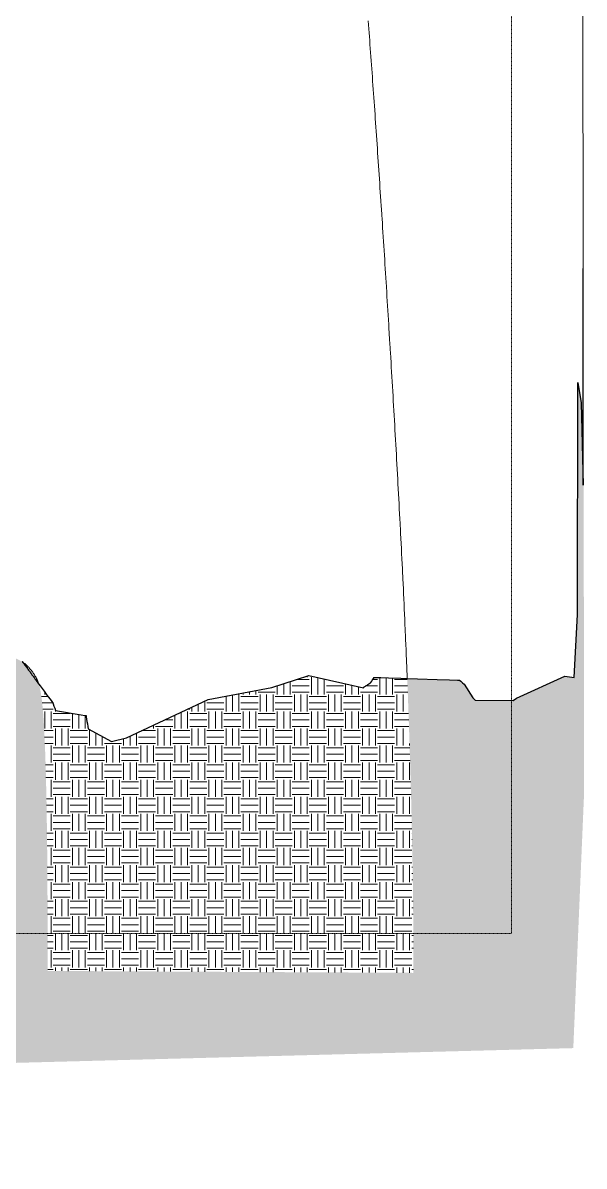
# Model space of a CAD drawing. Header units: inches. Extents: x -10205 to 13964, y -460 to 30702.
# Drawn here: x 2939 to 4517, y 7931 to 11147 of the extents above; entities that cross this region are included whole.
import ezdxf

# ---------------------------------------------------------------- set-up
doc = ezdxf.new("R2010")
doc.units = ezdxf.units.IN
doc.header["$MEASUREMENT"] = 0
doc.linetypes.add('Aligning Line 1_8_', pattern=[0.25, 0.125, -0.125])
for name, color, linetype, lineweight in [('0-1', 7, 'Continuous', 5), ('C-TOPO', 7, 'Continuous', 9), ('C-TOPO-2', 130, 'Continuous', 25), ('G-ANNO-SYMB', 111, 'Aligning Line 1_8_', 9)]:
    doc.layers.add(name, color=color, linetype=linetype, lineweight=lineweight)
pattern_1 = [(0, (0, 0), (48, 48), [48, -48]), (0, (0, 18), (48, 48), [48, -48]), (0, (0, 36), (48, 48), [48, -48]), (90, (6, 42), (-48, 48), [48, -48]), (90, (24, 42), (-48, 48), [48, -48]), (90, (42, 42), (-48, 48), [48, -48])]

# ---------------------------------------------------------------- blocks, each defined once
blk = doc.blocks.new('1750 Ox - Topography_rvt-1-SITE PLAN - CAD FILE')
at = {"layer": 'C-TOPO'}
h = blk.add_hatch(dxfattribs=at)
h.set_pattern_fill('FP_19', color=256, style=0, pattern_type=2)
h.set_pattern_definition(pattern_1)
h.paths.add_polyline_path([(1203.9, 9769.2), (1748.4, 9769.2), (1747.1, 9770.5), (1743.4, 9770.3), (1728.8, 9775.5), (1617.9, 9778.3), (1509.9, 9797.8), (1501.2, 9792.9), (1488.3, 9802.6), (1316.1, 9813.5), (1277, 9814.6), (1199.6, 9805.2)], flags=0)
h.paths.add_polyline_path([(-8082.9, 7930.9), (4486.5, 8262.9), (4517, 8983.4), (4514.7, 10456.4), (4514.7, 9846.9), (4509, 10078.3), (4499.6, 10135.1), (4498.6, 9482.7), (4489.2, 9305.6), (4462.4, 9308.9), (4326.9, 9247.4), (4317.4, 9240.9), (4210.2, 9242), (4204.1, 9247.9), (4179.4, 9286.7), (4166.8, 9298), (4019.5, 9302.8), (4021.9, 9240.1), (4024.4, 9168.1), (4026.8, 9095.6), (4028.9, 9023.7), (4030.6, 8961.7), (4031.9, 8908), (4033.1, 8850.1), (4034.2, 8792.3), (4035.2, 8734.4), (4035.9, 8676.6), (4036.5, 8618.8), (4036.9, 8560), (4037.1, 8503.5), (4037.1, 8474.7), (3008.4, 8480.1), (3008.2, 8609.1), (3007.9, 8693.9), (3007.6, 8742.7), (3007.4, 8775.3), (3006.9, 8827.8), (3006.4, 8869.3), (3005.5, 8933.7), (3005, 8961.7), (3004.4, 8987.6), (3003.7, 9021.3), (3002.8, 9052.5), (3001.4, 9095.6), (3000.4, 9122.1), (3000, 9131.4), (2998.9, 9153.2), (2997.8, 9172.9), (2996.7, 9190.8), (2995.5, 9206.8), (2993.8, 9225.4), (2993, 9233.9), (2991.7, 9245.1), (2990.3, 9255.1), (2989, 9263.7), (2987.4, 9272.1), (2986.2, 9277.8), (2984.7, 9283.5), (2983.6, 9287.1), (2938.7, 9348.1), (2934.2, 9351.1), (2928.9, 9354.1), (2923.3, 9357), (2917.4, 9359.7), (2911.1, 9362.3), (2904.5, 9364.7), (2897.5, 9367), (2890.2, 9369.1), (2882.5, 9371.1), (2874.3, 9373), (2865.8, 9374.8), (2856.9, 9376.4), (2847.6, 9377.9), (2837.9, 9379.4), (2827.7, 9380.7), (2813.9, 9382.2), (2806.1, 9383), (2794.7, 9384), (2780.3, 9385.1), (2764, 9386.2), (2744.2, 9387.3), (2723.3, 9388.2), (2701.3, 9389), (2678.2, 9389.7), (2645.5, 9390.4), (2606.2, 9391), (2564.1, 9391.5), (2502.4, 9392), (2236.7, 9394), (2021.7, 9395.9), (1801.5, 9398), (1596, 9400.1), (1400.9, 9402.3), (1208, 9404.7), (1036.6, 9406.9), (888, 9409.1), (735, 9411.5), (359.7, 9417.5), (283.6, 9418.5), (223.4, 9419.1), (176.6, 9419.4), (141.2, 9419.5), (109, 9419.4), (80.1, 9419.1), (59.4, 9418.8), (41, 9418.3), (24.8, 9417.7), (14.2, 9417.1), (4.7, 9416.4), (-1, 9415.9), (-6.2, 9415.3), (-11.1, 9414.5), (-15.5, 9413.7), (-19.6, 9412.8), (-23.3, 9411.7), (-26.8, 9410.5), (-29.9, 9409.1), (-32.8, 9407.6), (-34.2, 9406.8), (-36.8, 9405), (-39.2, 9403), (-41.5, 9400.8), (-43.7, 9398.4), (-44.7, 9397), (-45.7, 9395.4), (-46.7, 9393.4), (-47.7, 9390.9), (-48.6, 9387.8), (-49.5, 9384.1), (-50.4, 9379.5), (-51.3, 9374), (-52.1, 9367.5), (-52.9, 9359.8), (-53.7, 9350.9), (-54.4, 9340.7), (-55.1, 9328.9), (-55.8, 9315.6), (-56.6, 9296.6), (-57.3, 9276), (-57.7, 9265.2), (-58.6, 9229.5), (-59.3, 9196.6), (-60.2, 9139.3), (-61, 9071.8), (-61.7, 8989.1), (-62.2, 8902.5), (-62.6, 8799), (-62.9, 8681.6), (-63, 8549.6), (-63.1, 8477.9), (-405.4, 8477.9), (-443.2, 9769.2), (1203.9, 9769.2), (1199.6, 9805.2), (1178.7, 9802.6), (1082.2, 9803.7), (1047.7, 9803.8), (932.7, 9807.3), (881.5, 9807.3), (862.3, 9810.9), (807, 9832.3), (806.9, 9832.1), (779.4, 9833), (777, 9838.1), (662.8, 9854.1), (638.8, 9850.5), (626.5, 9850), (496.6, 9872.4), (420.6, 9863.4), (402.3, 9854.9), (400.9, 9854.9), (399, 9854.1), (329.6, 9819.9), (283.3, 9803.4), (265.5, 9802.9), (233.1, 9815.4), (149.7, 9818.5), (80, 9816), (53.7, 9806.5), (47.5, 9806.7), (47.2, 9806.6), (20.9, 9806.7), (20.6, 9807.7), (-70.6, 9820.1), (-71.6, 9819.9), (-132.8, 9817), (-188.4, 9814.1), (-221.5, 9818.4), (-225.3, 9818.4), (-235.1, 9816.4), (-240.8, 9815.7), (-244.1, 9815.4), (-343.6, 9802.8), (-389.2, 9799.1), (-412, 9797.9), (-419.9, 9797.3), (-515.8, 9788.1), (-539.9, 9786), (-633.2, 9724.5), (-647, 9712.5), (-772.8, 9639.9), (-796.3, 9619.9), (-866.8, 9557.7), (-882.5, 9549.5), (-890.7, 9544.7), (-983.3, 9505.3), (-999.1, 9499.6), (-1097.9, 9495.8), (-1125.6, 9493.6), (-1175.3, 9481.9), (-1269.9, 9470.6), (-1332.9, 9475.6), (-1358.8, 9474.5), (-1374, 9474.8), (-1480.8, 9462.7), (-1526.7, 9465.8), (-1559.9, 9463.4), (-1664.3, 9463.4), (-1766.5, 9466.2), (-1777.7, 9467.6), (-1794.9, 9468.6), (-1808.8, 9470.5), (-1904.9, 9467.7), (-1929.8, 9459.8), (-2072.8, 9435.2), (-2105.9, 9427.5), (-2209.3, 9404.7), (-2217.7, 9402.1), (-2294.1, 9369), (-2312.4, 9362), (-2361.4, 9351.6), (-2365.1, 9350.4), (-2383.2, 9351.6), (-2399.7, 9352.4), (-2541.5, 9356.8), (-2558.3, 9356.9), (-2579, 9357.4), (-2684, 9367.1), (-2729.7, 9357.4), (-2746.8, 9354.6), (-2757.3, 9358.3), (-2885, 9365.9), (-2947.3, 9366.1), (-3002.5, 9367.2), (-3034.8, 9368.1), (-3162, 9387.4), (-3217.3, 9365.3), (-3228.1, 9362.7), (-3247.1, 9362.3), (-3359.8, 9360.9), (-3366.5, 9361.3), (-3382.5, 9363.9), (-3452.7, 9373.6), (-3521.2, 9382.6), (-3527.3, 9382.6), (-3543.2, 9382), (-3652.8, 9374.7), (-3700.1, 9378.9), (-3709.6, 9376.6), (-3767.6, 9358.7), (-3808.4, 9351.8), (-3820.5, 9345), (-3906.4, 9307), (-3913.8, 9303.2), (-3964.2, 9296.3), (-3976.4, 9283.6), (-3979.8, 9285.7), (-3968.7, 8277.4), (-4064.2, 8277.4), (-4064.2, 9302), (-4070.2, 9302.2), (-4070.2, 8277.4), (-4430.2, 8277.4), (-4430.2, 9384.2), (-4509.1, 9380.2), (-4659.7, 9387.1), (-4673.3, 9385.6), (-4686.3, 9386.9), (-4848, 9391.7), (-4874.5, 9381.6), (-5035.5, 9347.8), (-5127.5, 9286.2), (-5180.2, 9269), (-5330.9, 9244.1), (-5351.4, 9241.7), (-5364.9, 9232.1), (-5377.9, 9230.5), (-5603.2, 9178.7), (-5616.1, 9170), (-5633.9, 9170), (-5761, 9104.4), (-5782.5, 9098), (-5874.9, 9051.3), (-5992.6, 8972.9), (-6017, 8973.3), (-6035.3, 8946.1), (-6148.6, 8908.1), (-6175, 8908.8), (-6196.8, 8904.9), (-6395.2, 8924.9), (-6417.6, 8922.6), (-6444.2, 8930.2), (-6555.5, 8990.3), (-6567.9, 8986.9), (-6673.7, 9075.3), (-6812.6, 9069.1), (-6861.7, 9065), (-7131.2, 8860.4), (-7145.8, 8864.8), (-7152.8, 8788.8), (-7161.5, 8784.5), (-7171.8, 8774.4), (-7290, 8714.3), (-7307.8, 8717.9), (-7319.7, 8717.6), (-7346, 8761.2), (-7380.5, 8791.6), (-7398.1, 8782), (-7775.4, 8948.6), (-7834.7, 8938.4), (-7937, 8879.6), (-7976.8, 8916), (-8136.4, 8900.8), (-8327.2, 8864.1), (-8361.6, 8829), (-8415.5, 8750.2), (-8451.2, 8742.7), (-8471.9, 8744.6), (-8464.9, 8454), (-8895.6, 8454), (-8895.7, 8617.6), (-8895.9, 8653), (-9016.4, 8596), (-9040.5, 8557.2), (-9057.5, 8558), (-9115.5, 8464.7), (-9177.1, 8440.8), (-9087.5, 8300.3), (-9586.4, 8277.3), (-8090.7, 7932.8)], flags=0)
h = blk.add_hatch(dxfattribs=at)
h.set_pattern_fill('FP_19', color=256, style=0, pattern_type=2)
h.set_pattern_definition(pattern_1)
h.paths.add_polyline_path([(4037.1, 8474.7), (4037, 8532.3), (4036.7, 8590), (4036.2, 8647.7), (4035.6, 8705.5), (4034.7, 8763.3), (4033.6, 8827.8), (4032.5, 8879.1), (4031.2, 8937), (4029.7, 8994.8), (4028.1, 9052.6), (4025.9, 9124.8), (4023.4, 9196.9), (4020.8, 9268.9), (4019.5, 9302.8), (3926.9, 9305.9), (3916.5, 9290.8), (3897.5, 9278.1), (3896.1, 9276.2), (3743, 9311.2), (3638.7, 9277.8), (3459.7, 9243.3), (3229.6, 9136.1), (3188.1, 9125.1), (3122.3, 9160.8), (3116.3, 9198.2), (3030.6, 9212.7), (3022.8, 9233.8), (2983.6, 9287.1), (2985.1, 9282), (2986.2, 9277.8), (2987.6, 9271.3), (2989, 9263.7), (2990.3, 9255.1), (2991.9, 9243.4), (2993.4, 9229.5), (2994.2, 9221.1), (2995.5, 9206.8), (2996.7, 9190.8), (2997.8, 9172.8), (2998.9, 9153.2), (3000.4, 9122.1), (3001.4, 9095.6), (3001.9, 9081.1), (3002.8, 9052.5), (3003.7, 9021.3), (3004.4, 8987.6), (3005.5, 8933.7), (3005.8, 8911.7), (3006.4, 8869.3), (3006.9, 8823.9), (3007.6, 8742.7), (3007.9, 8693.9), (3008, 8661.8), (3008.3, 8555.1), (3008.4, 8484), (3008.4, 8480.1), (4037.1, 8474.7)], flags=0)
for p, q in [((4505.7, 16214.4), (4514.7, 10456.4)), ((3909.7, 11152.6), (3910.6, 11141.6)), ((3910.6, 11141.6), (3909.7, 11152.6)), ((3910.6, 11141.6), (3911.4, 11130.5)), ((3911.4, 11130.5), (3910.6, 11141.6)), ((3912.2, 11119.4), (3911.4, 11130.5)), ((3912.2, 11119.4), (3911.4, 11130.5)), ((3912.2, 11119.4), (3913.1, 11108.3)), ((3912.2, 11119.4), (3913.1, 11108.3)), ((3913.9, 11097.1), (3913.1, 11108.3)), ((3913.1, 11108.3), (3913.9, 11097.1)), ((3913.9, 11097.1), (3914.7, 11085.9)), ((3914.7, 11085.9), (3913.9, 11097.1)), ((3914.7, 11085.9), (3915.6, 11074.7)), ((3915.6, 11074.7), (3914.7, 11085.9)), ((3915.6, 11074.7), (3916.4, 11063.4)), ((3915.6, 11074.7), (3916.4, 11063.4)), ((3917.2, 11052.1), (3916.4, 11063.4)), ((3916.4, 11063.4), (3917.2, 11052.1)), ((3918.1, 11040.7), (3917.2, 11052.1)), ((3917.2, 11052.1), (3918.1, 11040.7)), ((3918.1, 11040.7), (3918.9, 11029.3)), ((3918.9, 11029.3), (3918.1, 11040.7)), ((3919.7, 11017.9), (3918.9, 11029.3)), ((3919.7, 11017.9), (3918.9, 11029.3)), ((3919.7, 11017.9), (3920.6, 11006.4)), ((3920.6, 11006.4), (3919.7, 11017.9)), ((3920.6, 11006.4), (3921.4, 10994.9)), ((3921.4, 10994.9), (3920.6, 11006.4)), ((3922.2, 10983.3), (3921.4, 10994.9)), ((3922.2, 10983.3), (3921.4, 10994.9)), ((3922.2, 10983.3), (3923.1, 10971.8)), ((3923.1, 10971.8), (3922.2, 10983.3)), ((3923.9, 10960.1), (3923.1, 10971.8)), ((3923.1, 10971.8), (3923.9, 10960.1)), ((3924.7, 10948.5), (3923.9, 10960.1)), ((3923.9, 10960.1), (3924.7, 10948.5)), ((3924.7, 10948.5), (3925.6, 10936.8)), ((3925.6, 10936.8), (3924.7, 10948.5)), ((3926.4, 10925.1), (3925.6, 10936.8)), ((3926.4, 10925.1), (3925.6, 10936.8)), ((3927.2, 10913.3), (3926.4, 10925.1)), ((3927.2, 10913.3), (3926.4, 10925.1)), ((3927.2, 10913.3), (3928.1, 10901.5)), ((3928.1, 10901.5), (3927.2, 10913.3)), ((3928.9, 10889.7), (3928.1, 10901.5)), ((3928.9, 10889.7), (3928.1, 10901.5)), ((3928.9, 10889.7), (3929.7, 10877.8)), ((3929.7, 10877.8), (3928.9, 10889.7)), ((3929.7, 10877.8), (3930.5, 10865.9)), ((3930.5, 10865.9), (3929.7, 10877.8)), ((3931.4, 10854), (3930.5, 10865.9)), ((3930.5, 10865.9), (3931.4, 10854)), ((3931.4, 10854), (3932.2, 10842)), ((3931.4, 10854), (3932.2, 10842)), ((3933, 10830), (3932.2, 10842)), ((3933, 10830), (3932.2, 10842)), ((3933.9, 10818), (3933, 10830)), ((3933.9, 10818), (3933, 10830)), ((3933.9, 10818), (3934.7, 10805.9)), ((3934.7, 10805.9), (3933.9, 10818)), ((3935.5, 10793.8), (3934.7, 10805.9)), ((3935.5, 10793.8), (3934.7, 10805.9)), ((3936.3, 10781.7), (3935.5, 10793.8)), ((3936.3, 10781.7), (3935.5, 10793.8)), ((3936.3, 10781.7), (3937.2, 10769.5)), ((3936.3, 10781.7), (3937.2, 10769.5)), ((3938, 10757.3), (3937.2, 10769.5)), ((3937.2, 10769.5), (3938, 10757.3)), ((3938, 10757.3), (3938.8, 10745.1)), ((3938, 10757.3), (3938.8, 10745.1)), ((3938.8, 10745.1), (3939.6, 10732.8)), ((3939.6, 10732.8), (3938.8, 10745.1)), ((3940.5, 10720.5), (3939.6, 10732.8)), ((3940.5, 10720.5), (3939.6, 10732.8)), ((3941.3, 10708.2), (3940.5, 10720.5)), ((3941.3, 10708.2), (3940.5, 10720.5)), ((3941.3, 10708.2), (3942.1, 10695.8)), ((3942.1, 10695.8), (3941.3, 10708.2)), ((3942.9, 10683.4), (3942.1, 10695.8)), ((3942.1, 10695.8), (3942.9, 10683.4)), ((3942.9, 10683.4), (3943.8, 10671)), ((3942.9, 10683.4), (3943.8, 10671)), ((3943.8, 10671), (3944.6, 10658.6)), ((3944.6, 10658.6), (3943.8, 10671)), ((3945.4, 10646.1), (3944.6, 10658.6)), ((3945.4, 10646.1), (3944.6, 10658.6)), ((3945.5, 10644.7), (3945.4, 10646.1)), ((3945.4, 10646.1), (3945.5, 10644.7)), ((3946.2, 10633.6), (3945.5, 10644.7)), ((3946.2, 10633.6), (3945.5, 10644.7)), ((3947, 10621), (3946.2, 10633.6)), ((3947, 10621), (3946.2, 10633.6)), ((3947, 10621), (3947.9, 10608.5)), ((3947, 10621), (3947.9, 10608.5)), ((3947.9, 10608.5), (3948.1, 10604.2)), ((3948.1, 10604.2), (3947.9, 10608.5)), ((3948.6, 10597.1), (3948.1, 10604.2)), ((3948.6, 10597.1), (3948.1, 10604.2)), ((3948.6, 10597.1), (3948.7, 10595.9)), ((3948.7, 10595.9), (3948.6, 10597.1)), ((3949.5, 10583.2), (3948.7, 10595.9)), ((3949.5, 10583.2), (3948.7, 10595.9)), ((3950.3, 10570.6), (3949.5, 10583.2)), ((3950.3, 10570.6), (3949.5, 10583.2)), ((3950.3, 10570.6), (3951.1, 10557.9)), ((3950.3, 10570.6), (3951.1, 10557.9)), ((3952, 10545.2), (3951.1, 10557.9)), ((3951.1, 10557.9), (3952, 10545.2)), ((3952.8, 10532.4), (3952, 10545.2)), ((3952.8, 10532.4), (3952, 10545.2)), ((3952.8, 10532.4), (3953.6, 10519.7)), ((3953.6, 10519.7), (3952.8, 10532.4)), ((3954.4, 10506.9), (3953.6, 10519.7)), ((3954.4, 10506.9), (3953.6, 10519.7)), ((3955.2, 10494), (3954.4, 10506.9)), ((3955.2, 10494), (3954.4, 10506.9)), ((3955.2, 10494), (3956.1, 10481.2)), ((3955.2, 10494), (3956.1, 10481.2)), ((3956.9, 10468.3), (3956.1, 10481.2)), ((3956.1, 10481.2), (3956.9, 10468.3)), ((3956.9, 10468.3), (3957.7, 10455.4)), ((3956.9, 10468.3), (3957.7, 10455.4)), ((3958.5, 10442.5), (3957.7, 10455.4)), ((3958.5, 10442.5), (3957.7, 10455.4)), ((4514.7, 9846.9), (4514.7, 10456.4)), ((3959.3, 10429.5), (3958.5, 10442.5)), ((3959.3, 10429.5), (3958.5, 10442.5)), ((3959.3, 10429.5), (3960.1, 10416.5)), ((3960.1, 10416.5), (3959.3, 10429.5)), ((3960.8, 10405.5), (3960.1, 10416.5)), ((3960.1, 10416.5), (3960.8, 10405.5)), ((3960.9, 10403.5), (3960.8, 10405.5)), ((3960.9, 10403.5), (3960.8, 10405.5)), ((3960.9, 10403.5), (3961.8, 10390.5)), ((3961.8, 10390.5), (3960.9, 10403.5)), ((3962.6, 10377.4), (3961.8, 10390.5)), ((3961.8, 10390.5), (3962.6, 10377.4)), ((3962.6, 10377.4), (3963.4, 10364.3)), ((3962.6, 10377.4), (3963.4, 10364.3)), ((3963.4, 10364.3), (3964.2, 10351.2)), ((3964.2, 10351.2), (3963.4, 10364.3)), ((3965, 10338), (3964.2, 10351.2)), ((3965, 10338), (3964.2, 10351.2)), ((3965.8, 10324.9), (3965, 10338)), ((3965.8, 10324.9), (3965, 10338)), ((3965.8, 10324.9), (3966.6, 10311.7)), ((3966.6, 10311.7), (3965.8, 10324.9)), ((3967.4, 10298.4), (3966.6, 10311.7)), ((3967.4, 10298.4), (3966.6, 10311.7)), ((3967.4, 10298.4), (3968.2, 10285.2)), ((3967.4, 10298.4), (3968.2, 10285.2)), ((3968.7, 10277.1), (3968.2, 10285.2)), ((3968.7, 10277.1), (3968.2, 10285.2)), ((3969, 10271.9), (3968.7, 10277.1)), ((3969, 10271.9), (3968.7, 10277.1)), ((3969, 10271.9), (3969.9, 10258.7)), ((3969, 10271.9), (3969.9, 10258.7)), ((3970, 10256.8), (3969.9, 10258.7)), ((3969.9, 10258.7), (3970, 10256.8)), ((3970.7, 10245.3), (3970, 10256.8)), ((3970, 10256.8), (3970.7, 10245.3)), ((3970.7, 10245.3), (3971.5, 10232)), ((3970.7, 10245.3), (3971.5, 10232)), ((3971.7, 10228.6), (3971.5, 10232)), ((3971.7, 10228.6), (3971.5, 10232)), ((3972.3, 10218.6), (3971.7, 10228.6)), ((3971.7, 10228.6), (3972.3, 10218.6)), ((3972.3, 10218.6), (3973.1, 10205.3)), ((3972.3, 10218.6), (3973.1, 10205.3)), ((3973.9, 10191.9), (3973.1, 10205.3)), ((3973.1, 10205.3), (3973.9, 10191.9)), ((3973.9, 10191.9), (3974.7, 10178.4)), ((3974.7, 10178.4), (3973.9, 10191.9)), ((3974.7, 10178.4), (3975.5, 10165)), ((3974.7, 10178.4), (3975.5, 10165)), ((3976.3, 10151.5), (3975.5, 10165)), ((3975.5, 10165), (3976.3, 10151.5)), ((3977.1, 10138), (3976.3, 10151.5)), ((3976.3, 10151.5), (3977.1, 10138)), ((3977.1, 10138), (3977.9, 10124.5)), ((3977.9, 10124.5), (3977.1, 10138)), ((4499.6, 10135.1), (4498.6, 9482.7)), ((4509, 10078.3), (4499.6, 10135.1)), ((3978.7, 10111), (3977.9, 10124.5)), ((3978.7, 10111), (3977.9, 10124.5)), ((3978.7, 10111), (3979.5, 10097.4)), ((3978.7, 10111), (3979.5, 10097.4)), ((3980.3, 10083.8), (3979.5, 10097.4)), ((3979.5, 10097.4), (3980.3, 10083.8)), ((3980.3, 10083.8), (3981.1, 10070.2)), ((3980.3, 10083.8), (3981.1, 10070.2)), ((3981.1, 10070.2), (3981.9, 10056.6)), ((3981.1, 10070.2), (3981.9, 10056.6)), ((4509, 10078.3), (4514.7, 9846.9)), ((3982.7, 10043), (3981.9, 10056.6)), ((3981.9, 10056.6), (3982.7, 10043)), ((3983.5, 10029.3), (3982.7, 10043)), ((3983.5, 10029.3), (3982.7, 10043)), ((3983.5, 10029.3), (3984.3, 10015.6)), ((3984.3, 10015.6), (3983.5, 10029.3)), ((3985, 10001.9), (3984.3, 10015.6)), ((3984.3, 10015.6), (3985, 10001.9)), ((3985.8, 9988.2), (3985, 10001.9)), ((3985, 10001.9), (3985.8, 9988.2)), ((3985.8, 9988.2), (3986.6, 9974.5)), ((3986.6, 9974.5), (3985.8, 9988.2)), ((3987.4, 9960.7), (3986.6, 9974.5)), ((3986.6, 9974.5), (3987.4, 9960.7)), ((3987.4, 9960.7), (3988.2, 9946.9)), ((3987.4, 9960.7), (3988.2, 9946.9)), ((3988.2, 9946.9), (3988.9, 9933.2)), ((3988.9, 9933.2), (3988.2, 9946.9)), ((3989.7, 9919.3), (3988.9, 9933.2)), ((3989.7, 9919.3), (3988.9, 9933.2)), ((3989.7, 9919.3), (3990.5, 9905.5)), ((3989.7, 9919.3), (3990.5, 9905.5)), ((3991.3, 9891.7), (3990.5, 9905.5)), ((3990.5, 9905.5), (3991.3, 9891.7)), ((3992, 9877.8), (3991.3, 9891.7)), ((3991.3, 9891.7), (3992, 9877.8)), ((3992, 9877.8), (3992.8, 9863.9)), ((3992.8, 9863.9), (3992, 9877.8)), ((3993.5, 9850), (3992.8, 9863.9)), ((3993.5, 9850), (3992.8, 9863.9)), ((3994.3, 9836.1), (3993.5, 9850)), ((3993.5, 9850), (3994.3, 9836.1)), ((3994.3, 9836.1), (3995.1, 9822.2)), ((3994.3, 9836.1), (3995.1, 9822.2)), ((3995.8, 9808.3), (3995.1, 9822.2)), ((3995.1, 9822.2), (3995.8, 9808.3)), ((3995.8, 9808.3), (3996.5, 9794.3)), ((3996.5, 9794.3), (3995.8, 9808.3)), ((3996.5, 9794.3), (3997.3, 9780.3)), ((3996.5, 9794.3), (3997.3, 9780.3)), ((3998, 9766.3), (3997.3, 9780.3)), ((3997.3, 9780.3), (3998, 9766.3)), ((3998, 9766.3), (3998.8, 9752.3)), ((3998, 9766.3), (3998.8, 9752.3)), ((3999.5, 9738.3), (3998.8, 9752.3)), ((3999.5, 9738.3), (3998.8, 9752.3)), ((3999.8, 9731.8), (3999.5, 9738.3)), ((3999.8, 9731.8), (3999.5, 9738.3)), ((4000.2, 9724.3), (3999.8, 9731.8)), ((3999.8, 9731.8), (4000.2, 9724.3)), ((4000.2, 9724.3), (4000.9, 9710.2)), ((4000.9, 9710.2), (4000.2, 9724.3)), ((4001.7, 9696.2), (4000.9, 9710.2)), ((4001.7, 9696.2), (4000.9, 9710.2)), ((4001.7, 9696.2), (4002.4, 9682.1)), ((4001.7, 9696.2), (4002.4, 9682.1)), ((4002.4, 9682.1), (4003.1, 9668)), ((4002.4, 9682.1), (4003.1, 9668)), ((4003.1, 9668), (4003.8, 9653.9)), ((4003.1, 9668), (4003.8, 9653.9)), ((4003.8, 9653.9), (4004.5, 9639.8)), ((4003.8, 9653.9), (4004.5, 9639.8)), ((4004.5, 9639.8), (4005.2, 9625.6)), ((4005.2, 9625.6), (4004.5, 9639.8)), ((4005.9, 9611.5), (4005.2, 9625.6)), ((4005.9, 9611.5), (4005.2, 9625.6)), ((4006.6, 9597.3), (4005.9, 9611.5)), ((4005.9, 9611.5), (4006.6, 9597.3)), ((4006.6, 9597.3), (4006.8, 9592.9)), ((4006.6, 9597.3), (4006.8, 9592.9)), ((4007.2, 9583.2), (4006.8, 9592.9)), ((4006.8, 9592.9), (4007.2, 9583.2)), ((4007.9, 9569), (4007.2, 9583.2)), ((4007.9, 9569), (4007.2, 9583.2)), ((4007.9, 9569), (4008.6, 9554.8)), ((4008.6, 9554.8), (4007.9, 9569)), ((4009.3, 9540.6), (4008.6, 9554.8)), ((4008.6, 9554.8), (4009.3, 9540.6)), ((4009.3, 9540.6), (4009.9, 9526.4)), ((4009.3, 9540.6), (4009.9, 9526.4)), ((4010.6, 9512.2), (4009.9, 9526.4)), ((4009.9, 9526.4), (4010.6, 9512.2)), ((4011.2, 9497.9), (4010.6, 9512.2)), ((4011.2, 9497.9), (4010.6, 9512.2)), ((4011.2, 9497.9), (4011.9, 9483.7)), ((4011.2, 9497.9), (4011.9, 9483.7)), ((4012.5, 9469.4), (4011.9, 9483.7)), ((4012.5, 9469.4), (4011.9, 9483.7)), ((4012.5, 9469.4), (4012.9, 9459.5)), ((4012.5, 9469.4), (4012.9, 9459.5)), ((4012.9, 9459.5), (4013.1, 9455.2)), ((4012.9, 9459.5), (4013.1, 9455.2)), ((4498.6, 9482.7), (4489.2, 9305.6)), ((4013.8, 9440.9), (4013.1, 9455.2)), ((4013.8, 9440.9), (4013.1, 9455.2)), ((4013.8, 9440.9), (4014.1, 9432.2)), ((4013.8, 9440.9), (4014.1, 9432.2)), ((4014.4, 9426.6), (4014.1, 9432.2)), ((4014.1, 9432.2), (4014.4, 9426.6)), ((4015, 9412.3), (4014.4, 9426.6)), ((4015, 9412.3), (4014.4, 9426.6)), ((4015, 9412.3), (4015.6, 9398)), ((4015.6, 9398), (4015, 9412.3)), ((4015.6, 9398), (4016.2, 9383.7)), ((4015.6, 9398), (4016.2, 9383.7)), ((4016.8, 9369.4), (4016.2, 9383.7)), ((4016.2, 9383.7), (4016.8, 9369.4)), ((4017.4, 9355), (4016.8, 9369.4)), ((4016.8, 9369.4), (4017.4, 9355)), ((2938.7, 9348.1), (2936.6, 9351)), ((2939, 9347.7), (2938.7, 9348.1)), ((2939.1, 9347.9), (2938.7, 9348.1)), ((2938.7, 9348.1), (2939.1, 9347.9)), ((2940.9, 9345.2), (2939, 9347.7)), ((2939.1, 9347.9), (2941.4, 9346.2)), ((2941.4, 9346.2), (2939.1, 9347.9)), ((2940.9, 9345.2), (2942.7, 9342.7)), ((2941.4, 9346.2), (2943.7, 9344.5)), ((2941.4, 9346.2), (2943.7, 9344.5)), ((2944.5, 9340.3), (2942.7, 9342.7)), ((2945.9, 9342.7), (2943.7, 9344.5)), ((2943.7, 9344.5), (2945.9, 9342.7)), ((2946.2, 9337.9), (2944.5, 9340.3)), ((2948, 9341), (2945.9, 9342.7)), ((2948, 9341), (2945.9, 9342.7)), ((2947.9, 9335.6), (2946.2, 9337.9)), ((2949.6, 9333.3), (2947.9, 9335.6)), ((2948, 9341), (2950.1, 9339.1)), ((2948, 9341), (2950.1, 9339.1)), ((2949.6, 9333.3), (2951.3, 9331)), ((2952.1, 9337.2), (2950.1, 9339.1)), ((2952.1, 9337.2), (2950.1, 9339.1)), ((2951.3, 9331), (2952.9, 9328.8)), ((2952.1, 9337.2), (2954, 9335.3)), ((2952.1, 9337.2), (2954, 9335.3)), ((2952.9, 9328.8), (2954.5, 9326.6)), ((2955.9, 9333.3), (2954, 9335.3)), ((2954, 9335.3), (2955.9, 9333.3)), ((2955.9, 9333.3), (2957.7, 9331.3)), ((2957.7, 9331.3), (2955.9, 9333.3)), ((2957.7, 9331.3), (2959.5, 9329.2)), ((2957.7, 9331.3), (2959.5, 9329.2)), ((2961.3, 9327), (2959.5, 9329.2)), ((2961.3, 9327), (2959.5, 9329.2)), ((2961.3, 9327), (2963, 9324.8)), ((2961.3, 9327), (2963, 9324.8)), ((4017.4, 9355), (4017.8, 9344.1)), ((4017.4, 9355), (4017.8, 9344.1)), ((4018, 9340.7), (4017.8, 9344.1)), ((4018, 9340.7), (4017.8, 9344.1)), ((4018.5, 9326.4), (4018, 9340.7)), ((4018.5, 9326.4), (4018, 9340.7)), ((2956.2, 9324.4), (2954.5, 9326.6)), ((2957.8, 9322.2), (2956.2, 9324.4)), ((2957.8, 9322.2), (2959.4, 9320.1)), ((2959.4, 9320.1), (2961, 9317.9)), ((2961, 9317.9), (2962.6, 9315.7)), ((2962.6, 9315.7), (2964.2, 9313.5)), ((2963, 9324.8), (2964.7, 9322.6)), ((2963, 9324.8), (2964.7, 9322.6)), ((2965.8, 9311.3), (2964.2, 9313.5)), ((2964.7, 9322.6), (2966.3, 9320.3)), ((2966.3, 9320.3), (2964.7, 9322.6)), ((2967.5, 9309), (2965.8, 9311.3)), ((2966.3, 9320.3), (2967.9, 9317.9)), ((2967.9, 9317.9), (2966.3, 9320.3)), ((2969.2, 9306.8), (2967.5, 9309)), ((2969.5, 9315.5), (2967.9, 9317.9)), ((2967.9, 9317.9), (2969.5, 9315.5)), ((2969.2, 9306.8), (2970.9, 9304.4)), ((2971.1, 9313), (2969.5, 9315.5)), ((2971.1, 9313), (2969.5, 9315.5)), ((2972.6, 9302.1), (2970.9, 9304.4)), ((2971.1, 9313), (2972.6, 9310.5)), ((2971.1, 9313), (2972.6, 9310.5)), ((2972.6, 9310.5), (2974.2, 9307.9)), ((2974.2, 9307.9), (2972.6, 9310.5)), ((2974.4, 9299.7), (2972.6, 9302.1)), ((2975.7, 9305.3), (2974.2, 9307.9)), ((2975.7, 9305.3), (2974.2, 9307.9)), ((2982.9, 9288.1), (2974.4, 9299.7)), ((2977.2, 9302.5), (2975.7, 9305.3)), ((2975.7, 9305.3), (2977.2, 9302.5)), ((2977.2, 9302.5), (2978.8, 9299.6)), ((2978.8, 9299.6), (2977.2, 9302.5)), ((2978.8, 9299.6), (2980.3, 9296.3)), ((2980.3, 9296.3), (2978.8, 9299.6)), ((2981.8, 9292.6), (2980.3, 9296.3)), ((2981.8, 9292.6), (2980.3, 9296.3)), ((3638.7, 9277.8), (3743, 9311.2)), ((3896.1, 9276.2), (3743, 9311.2)), ((3917.3, 9291.9), (3919.6, 9295.3)), ((3919.6, 9295.3), (3922.1, 9298.9)), ((3924.9, 9302.9), (3922.1, 9298.9)), ((3926.9, 9305.9), (3924.9, 9302.9)), ((3926.9, 9305.9), (3930.5, 9305.7)), ((3945, 9305.3), (3930.5, 9305.7)), ((3945, 9305.3), (3966.5, 9304.6)), ((4001.1, 9303.4), (3966.5, 9304.6)), ((4019.5, 9302.8), (4001.1, 9303.4)), ((4018.5, 9326.4), (4019.1, 9312)), ((4018.5, 9326.4), (4019.1, 9312)), ((4019.1, 9312), (4019.5, 9302.8)), ((4019.5, 9302.8), (4019.1, 9312)), ((4048.7, 9301.9), (4019.5, 9302.8)), ((4048.7, 9301.9), (4103.9, 9300)), ((4138, 9298.9), (4103.9, 9300)), ((4138, 9298.9), (4161.1, 9298.2)), ((4161.1, 9298.2), (4166.8, 9298)), ((4170.3, 9294.8), (4166.8, 9298)), ((4170.3, 9294.8), (4175.1, 9290.6)), ((4462.4, 9308.9), (4326.9, 9247.4)), ((4462.4, 9308.9), (4489.2, 9305.6)), ((2983.2, 9288.4), (2981.8, 9292.6)), ((2983.2, 9288.4), (2981.8, 9292.6)), ((2982.9, 9288.1), (2983.6, 9287.1)), ((2983.2, 9288.4), (2983.6, 9287.1)), ((2983.2, 9288.4), (2983.6, 9287.1)), ((2987.4, 9282), (2983.6, 9287.1)), ((2987.4, 9282), (2992.9, 9274.5)), ((2992.9, 9274.5), (2998.6, 9266.8)), ((3004.3, 9259.1), (2998.6, 9266.8)), ((3638.7, 9277.8), (3459.7, 9243.3)), ((3897.2, 9277.8), (3896.1, 9276.2)), ((3897.5, 9278.1), (3897.2, 9277.8)), ((3898.7, 9278.9), (3897.5, 9278.1)), ((3898.7, 9278.9), (3900.4, 9280.1)), ((3902.3, 9281.3), (3900.4, 9280.1)), ((3904.3, 9282.6), (3902.3, 9281.3)), ((3906.5, 9284.1), (3904.3, 9282.6)), ((3906.5, 9284.1), (3908.9, 9285.7)), ((3908.9, 9285.7), (3911.5, 9287.5)), ((3911.5, 9287.5), (3914.4, 9289.4)), ((3916.5, 9290.8), (3914.4, 9289.4)), ((3917.3, 9291.9), (3916.5, 9290.8)), ((4179.4, 9286.7), (4175.1, 9290.6)), ((4204.1, 9247.9), (4179.4, 9286.7)), ((3004.3, 9259.1), (3009.8, 9251.6)), ((3009.8, 9251.6), (3015, 9244.5)), ((3015, 9244.5), (3019.8, 9237.9)), ((3022.8, 9233.8), (3019.8, 9237.9)), ((3023.6, 9231.8), (3022.8, 9233.8)), ((3023.6, 9231.8), (3026, 9225.3)), ((3459.7, 9243.3), (3229.6, 9136.1)), ((4204.1, 9247.9), (4208.7, 9243.4)), ((4210.2, 9242), (4208.7, 9243.4)), ((4317.4, 9240.9), (4210.2, 9242)), ((4326.9, 9247.4), (4317.4, 9240.9)), ((3026, 9225.3), (3028.3, 9218.9)), ((3028.3, 9218.9), (3030.6, 9212.7)), ((3035.9, 9211.8), (3030.6, 9212.7)), ((3030.6, 9212.7), (3030.6, 9212.7)), ((3102.7, 9200.5), (3035.9, 9211.8)), ((3102.7, 9200.5), (3113, 9198.8)), ((3116.3, 9198.2), (3113, 9198.8)), ((3116.9, 9194.6), (3116.3, 9198.2)), ((3117.9, 9188.3), (3116.9, 9194.6)), ((3117.9, 9188.3), (3118.9, 9181.7)), ((3118.9, 9181.7), (3120, 9175)), ((3120, 9175), (3121.1, 9168)), ((3122.3, 9160.8), (3121.1, 9168)), ((3188.1, 9125.1), (3122.3, 9160.8)), ((3229.6, 9136.1), (3188.1, 9125.1))]:
    blk.add_line(p, q, dxfattribs=at)
at = {"layer": 'C-TOPO-2'}
for p, q in [((4514.7, 9846.9), (4514.7, 10456.4)), ((4498.6, 9482.7), (4499.6, 10135.1)), ((4499.6, 10135.1), (4509, 10078.3)), ((4509, 10078.3), (4514.7, 9846.9)), ((4489.2, 9305.6), (4498.6, 9482.7)), ((2936.6, 9351), (2938.7, 9348.1)), ((2938.7, 9348.1), (2939, 9347.7)), ((2939, 9347.7), (2940.9, 9345.2)), ((2940.9, 9345.2), (2942.7, 9342.7)), ((2942.7, 9342.7), (2944.5, 9340.3)), ((2944.5, 9340.3), (2946.2, 9337.9)), ((2946.2, 9337.9), (2947.9, 9335.6)), ((2947.9, 9335.6), (2949.6, 9333.3)), ((2949.6, 9333.3), (2951.3, 9331)), ((2951.3, 9331), (2952.9, 9328.8)), ((2952.9, 9328.8), (2954.5, 9326.6)), ((2954.5, 9326.6), (2956.2, 9324.4)), ((2956.2, 9324.4), (2957.8, 9322.2)), ((2957.8, 9322.2), (2959.4, 9320.1)), ((2959.4, 9320.1), (2961, 9317.9)), ((2961, 9317.9), (2962.6, 9315.7)), ((2962.6, 9315.7), (2964.2, 9313.5)), ((2964.2, 9313.5), (2965.8, 9311.3)), ((2965.8, 9311.3), (2967.5, 9309)), ((2967.5, 9309), (2969.2, 9306.8)), ((2969.2, 9306.8), (2970.9, 9304.4)), ((2970.9, 9304.4), (2972.6, 9302.1)), ((2972.6, 9302.1), (2974.4, 9299.7)), ((2974.4, 9299.7), (2982.9, 9288.1)), ((3638.7, 9277.8), (3743, 9311.2)), ((3743, 9311.2), (3896.1, 9276.2)), ((3917.3, 9291.9), (3919.6, 9295.3)), ((3919.6, 9295.3), (3922.1, 9298.9)), ((3922.1, 9298.9), (3924.9, 9302.9)), ((3924.9, 9302.9), (3926.9, 9305.9)), ((3926.9, 9305.9), (3930.5, 9305.7)), ((3930.5, 9305.7), (3945, 9305.3)), ((3945, 9305.3), (3966.5, 9304.6)), ((3966.5, 9304.6), (4001.1, 9303.4)), ((4001.1, 9303.4), (4019.5, 9302.8)), ((4019.5, 9302.8), (4048.7, 9301.9)), ((4048.7, 9301.9), (4103.9, 9300)), ((4103.9, 9300), (4138, 9298.9)), ((4138, 9298.9), (4161.1, 9298.2)), ((4161.1, 9298.2), (4166.8, 9298)), ((4166.8, 9298), (4170.3, 9294.8)), ((4170.3, 9294.8), (4175.1, 9290.6)), ((4326.9, 9247.4), (4462.4, 9308.9)), ((4462.4, 9308.9), (4489.2, 9305.6)), ((2982.9, 9288.1), (2983.6, 9287.1)), ((2983.6, 9287.1), (2987.4, 9282)), ((2987.4, 9282), (2992.9, 9274.5)), ((2992.9, 9274.5), (2998.6, 9266.8)), ((2998.6, 9266.8), (3004.3, 9259.1)), ((3459.7, 9243.3), (3638.7, 9277.8)), ((3896.1, 9276.2), (3897.2, 9277.8)), ((3897.2, 9277.8), (3897.5, 9278.1)), ((3897.5, 9278.1), (3898.7, 9278.9)), ((3898.7, 9278.9), (3900.4, 9280.1)), ((3900.4, 9280.1), (3902.3, 9281.3)), ((3902.3, 9281.3), (3904.3, 9282.6)), ((3904.3, 9282.6), (3906.5, 9284.1)), ((3906.5, 9284.1), (3908.9, 9285.7)), ((3908.9, 9285.7), (3911.5, 9287.5)), ((3911.5, 9287.5), (3914.4, 9289.4)), ((3914.4, 9289.4), (3916.5, 9290.8)), ((3916.5, 9290.8), (3917.3, 9291.9)), ((4175.1, 9290.6), (4179.4, 9286.7)), ((4179.4, 9286.7), (4204.1, 9247.9)), ((3004.3, 9259.1), (3009.8, 9251.6)), ((3009.8, 9251.6), (3015, 9244.5)), ((3015, 9244.5), (3019.8, 9237.9)), ((3019.8, 9237.9), (3022.8, 9233.8)), ((3022.8, 9233.8), (3023.6, 9231.8)), ((3023.6, 9231.8), (3026, 9225.3)), ((3229.6, 9136.1), (3459.7, 9243.3)), ((4204.1, 9247.9), (4208.7, 9243.4)), ((4208.7, 9243.4), (4210.2, 9242)), ((4210.2, 9242), (4317.4, 9240.9)), ((4317.4, 9240.9), (4326.9, 9247.4)), ((3026, 9225.3), (3028.3, 9218.9)), ((3028.3, 9218.9), (3030.6, 9212.7)), ((3030.6, 9212.7), (3035.9, 9211.8)), ((3030.6, 9212.7), (3030.6, 9212.7)), ((3035.9, 9211.8), (3102.7, 9200.5)), ((3102.7, 9200.5), (3113, 9198.8)), ((3113, 9198.8), (3116.3, 9198.2)), ((3116.3, 9198.2), (3116.9, 9194.6)), ((3116.9, 9194.6), (3117.9, 9188.3)), ((3117.9, 9188.3), (3118.9, 9181.7)), ((3118.9, 9181.7), (3120, 9175)), ((3120, 9175), (3121.1, 9168)), ((3121.1, 9168), (3122.3, 9160.8)), ((3122.3, 9160.8), (3188.1, 9125.1)), ((3188.1, 9125.1), (3229.6, 9136.1))]:
    blk.add_line(p, q, dxfattribs=at)

msp = doc.modelspace()

# ---------------------------------------------------------------- linework, layer by layer
at = {"layer": 'G-ANNO-SYMB'}
for p, q in [((4312.7, 18950.5), (4312.7, 8585.3)), ((4312.7, 8585.3), (-9418.3, 8585.3))]:
    msp.add_line(p, q, dxfattribs=at)

# ---------------------------------------------------------------- block references
at = {"layer": '0-1'}
msp.add_blockref('1750 Ox - Topography_rvt-1-SITE PLAN - CAD FILE', (0, 0), dxfattribs=at)

doc.saveas('drawing.dxf')
